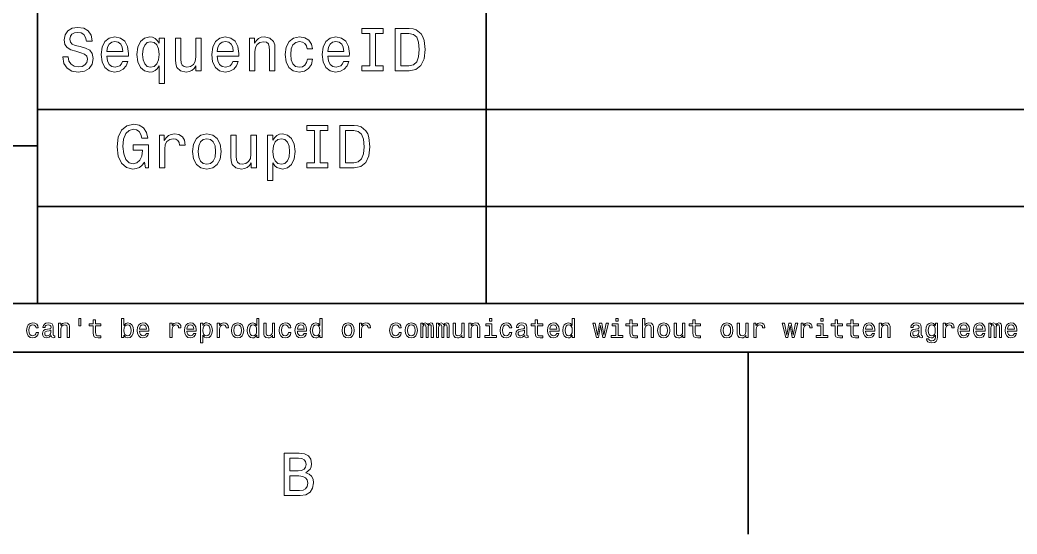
# Model space of a CAD drawing. Extents: x 0 to 1400, y 0 to 600.
# Drawn here: x 1233.6 to 1315.8, y 5 to 47.4 of the extents above; entities that cross this region are included whole.
import ezdxf

# ---------------------------------------------------------------- set-up
doc = ezdxf.new("R2010")
doc.units = 0

msp = doc.modelspace()

# ---------------------------------------------------------------- linework, layer by layer
at = {"color": 7, "lineweight": 35}
for p, q in [((1235, 24), (1235, 80)), ((1272, 24), (1272, 80)), ((1235, 40), (1355, 40)), ((1190, 37), (1235, 37)), ((1235, 32), (1355, 32)), ((1190, 24), (1355, 24)), ((20, 20), (1380, 20)), ((1190, 20), (1380, 20)), ((1293.599976, 20), (1293.599976, 5))]:
    msp.add_line(p, q, dxfattribs=at)
at = {"color": 7, "lineweight": 13}
for points in [[(1237.541016, 44.3451), (1237.082031, 44.3451), (1237.182983, 43.810516), (1237.435059, 43.417145), (1237.823486, 43.180115), (1238.3479, 43.094379), (1238.867432, 43.175072), (1239.255737, 43.396973), (1239.502808, 43.744957), (1239.593628, 44.203888), (1239.517944, 44.617435), (1239.306152, 44.884724), (1238.963257, 45.061237), (1238.504272, 45.192364), (1238.11084, 45.288185), (1237.853638, 45.399136), (1237.707397, 45.560516), (1237.661987, 45.812679), (1237.707397, 46.039623), (1237.838501, 46.211094), (1238.040283, 46.327087), (1238.317627, 46.367435), (1238.600098, 46.317001), (1238.822021, 46.180836), (1238.968262, 45.953888), (1239.038818, 45.646252), (1239.497803, 45.646252), (1239.497803, 45.656338), (1239.417114, 46.130402), (1239.180054, 46.483429), (1238.806885, 46.70533), (1238.30249, 46.780979), (1237.848633, 46.70533), (1237.495605, 46.493515), (1237.268677, 46.165707), (1237.187988, 45.742073), (1237.25354, 45.363831), (1237.44519, 45.106628), (1237.747803, 44.935158), (1238.161377, 44.804035), (1238.569824, 44.688038), (1238.877441, 44.577087), (1239.064087, 44.415707), (1239.129639, 44.153458), (1239.069092, 43.886166), (1238.91272, 43.684437), (1238.675781, 43.558357), (1238.368042, 43.518009), (1238.025146, 43.573486), (1237.762939, 43.734871), (1237.596436, 43.997116)], [(1262.394043, 43.613831), (1261.748535, 43.613831), (1261.748535, 43.190201), (1263.50354, 43.190201), (1263.50354, 43.613831), (1262.858032, 43.613831), (1262.858032, 46.266571), (1263.50354, 46.266571), (1263.50354, 46.690201), (1261.748535, 46.690201), (1261.748535, 46.266571), (1262.394043, 46.266571)], [(1265.656982, 46.690201), (1264.492065, 46.690201), (1264.492065, 43.190201), (1265.656982, 43.190201), (1266.206665, 43.301151), (1266.615234, 43.63905), (1266.867432, 44.188759), (1266.95813, 44.940201), (1266.877441, 45.706772), (1266.776611, 46.009365), (1266.635376, 46.251442), (1266.226929, 46.57925), (1265.959595, 46.659943)], [(1265.621704, 46.271614), (1266.005005, 46.195965), (1266.267212, 45.963978), (1266.423584, 45.55043), (1266.473999, 44.940201), (1266.418579, 44.350143), (1266.262207, 43.9366), (1265.994873, 43.68948), (1265.621704, 43.608788), (1264.96106, 43.608788), (1264.96106, 46.271614)], [(1240.718262, 44.415707), (1242.493408, 44.415707), (1242.498535, 44.622478), (1242.417847, 45.20245), (1242.195923, 45.636166), (1241.842896, 45.898415), (1241.373901, 45.994236), (1240.914917, 45.893372), (1240.56189, 45.61095), (1240.334961, 45.152016), (1240.254272, 44.546829), (1240.329956, 43.926514), (1240.556885, 43.472622), (1240.904785, 43.190201), (1241.358765, 43.094379), (1241.752075, 43.159943), (1242.074829, 43.331409), (1242.31189, 43.603745), (1242.44812, 43.966858), (1242.009277, 43.966858), (1241.918579, 43.765129), (1241.787354, 43.613831), (1241.414185, 43.492794), (1241.126709, 43.548271), (1240.909912, 43.724785), (1240.768677, 44.012245), (1240.718262, 44.400574)], [(1240.718262, 44.788902), (1240.773682, 45.136887), (1240.909912, 45.394093), (1241.116699, 45.55043), (1241.389038, 45.605907), (1241.65625, 45.55043), (1241.863037, 45.394093), (1241.989136, 45.136887), (1242.034546, 44.788902)], [(1245.030151, 45.479828), (1244.873901, 45.706772), (1244.697388, 45.868156), (1244.490601, 45.958931), (1244.25354, 45.994236), (1243.824829, 45.893372), (1243.492065, 45.61095), (1243.275146, 45.157059), (1243.199463, 44.546829), (1243.275146, 43.931557), (1243.492065, 43.477665), (1243.824829, 43.190201), (1244.25354, 43.094379), (1244.490601, 43.124638), (1244.692261, 43.210373), (1244.868774, 43.366714), (1245.030151, 43.603745), (1245.030151, 42.141209), (1245.473999, 42.141209), (1245.473999, 45.898415), (1245.030151, 45.898415)], [(1243.653442, 44.546829), (1243.69873, 44.995678), (1243.839966, 45.323486), (1244.051758, 45.525215), (1244.329224, 45.595821), (1244.621704, 45.525215), (1244.843628, 45.328529), (1244.974731, 45.000721), (1245.025146, 44.546829), (1244.974731, 44.087894), (1244.843628, 43.760086), (1244.621704, 43.558357), (1244.329224, 43.492794), (1244.051758, 43.558357), (1243.839966, 43.760086), (1243.69873, 44.092937)], [(1248.489868, 45.898415), (1248.046021, 45.898415), (1248.046021, 44.335014), (1247.995605, 43.971901), (1247.849365, 43.709652), (1247.622437, 43.548271), (1247.324829, 43.497837), (1247.087891, 43.538185), (1246.936523, 43.659222), (1246.85083, 43.865993), (1246.830688, 44.158501), (1246.830688, 45.898415), (1246.386841, 45.898415), (1246.386841, 44.118156), (1246.401978, 43.760086), (1246.497803, 43.462536), (1246.790283, 43.190201), (1247.259277, 43.094379), (1247.511475, 43.129681), (1247.728271, 43.220459), (1247.914917, 43.376801), (1248.066162, 43.603745), (1248.066162, 43.190201), (1248.489868, 43.190201)], [(1249.826294, 44.415707), (1251.601562, 44.415707), (1251.606567, 44.622478), (1251.525879, 45.20245), (1251.303955, 45.636166), (1250.950928, 45.898415), (1250.481934, 45.994236), (1250.022949, 45.893372), (1249.669922, 45.61095), (1249.442993, 45.152016), (1249.362305, 44.546829), (1249.437988, 43.926514), (1249.664917, 43.472622), (1250.012939, 43.190201), (1250.466797, 43.094379), (1250.860229, 43.159943), (1251.182983, 43.331409), (1251.419922, 43.603745), (1251.556152, 43.966858), (1251.117432, 43.966858), (1251.026611, 43.765129), (1250.895508, 43.613831), (1250.522217, 43.492794), (1250.234863, 43.548271), (1250.017944, 43.724785), (1249.876709, 44.012245), (1249.826294, 44.400574)], [(1249.826294, 44.788902), (1249.881836, 45.136887), (1250.017944, 45.394093), (1250.224731, 45.55043), (1250.49707, 45.605907), (1250.764404, 45.55043), (1250.971069, 45.394093), (1251.097168, 45.136887), (1251.142578, 44.788902)], [(1252.473999, 43.190201), (1252.917847, 43.190201), (1252.917847, 44.753601), (1252.963135, 45.111671), (1253.109497, 45.373917), (1253.336426, 45.535301), (1253.639038, 45.595821), (1253.881104, 45.545387), (1254.032349, 45.409222), (1254.108032, 45.182274), (1254.133179, 44.879681), (1254.133179, 43.190201), (1254.577026, 43.190201), (1254.577026, 44.970459), (1254.556885, 45.328529), (1254.466064, 45.62608), (1254.168579, 45.898415), (1253.70459, 45.994236), (1253.447388, 45.958931), (1253.230469, 45.863113), (1253.043945, 45.701729), (1252.897583, 45.484871), (1252.897583, 45.898415), (1252.473999, 45.898415)], [(1257.234863, 45.000721), (1257.673584, 45.000721), (1257.582764, 45.404179), (1257.365967, 45.721901), (1257.028076, 45.918587), (1256.589233, 45.994236), (1256.105103, 45.893372), (1255.736938, 45.61095), (1255.505005, 45.152016), (1255.424316, 44.536743), (1255.5, 43.926514), (1255.726929, 43.472622), (1256.084961, 43.190201), (1256.574097, 43.094379), (1257.007812, 43.170029), (1257.345703, 43.381844), (1257.577759, 43.714695), (1257.678589, 44.158501), (1257.255005, 44.158501), (1257.179321, 43.87608), (1257.038086, 43.664265), (1256.836426, 43.533142), (1256.589233, 43.492794), (1256.281616, 43.558357), (1256.059692, 43.760086), (1255.923584, 44.087894), (1255.878174, 44.551872), (1255.923584, 45.005764), (1256.064819, 45.333572), (1256.291748, 45.535301), (1256.589233, 45.605907), (1256.851562, 45.560516), (1257.048218, 45.444523), (1257.179321, 45.25288)], [(1258.934326, 44.415707), (1260.709595, 44.415707), (1260.7146, 44.622478), (1260.633911, 45.20245), (1260.411987, 45.636166), (1260.05896, 45.898415), (1259.589966, 45.994236), (1259.131104, 45.893372), (1258.778076, 45.61095), (1258.551147, 45.152016), (1258.470459, 44.546829), (1258.546021, 43.926514), (1258.772949, 43.472622), (1259.120972, 43.190201), (1259.574829, 43.094379), (1259.968262, 43.159943), (1260.291016, 43.331409), (1260.528076, 43.603745), (1260.664185, 43.966858), (1260.225464, 43.966858), (1260.134644, 43.765129), (1260.00354, 43.613831), (1259.630371, 43.492794), (1259.342896, 43.548271), (1259.125977, 43.724785), (1258.984863, 44.012245), (1258.934326, 44.400574)], [(1258.934326, 44.788902), (1258.989868, 45.136887), (1259.125977, 45.394093), (1259.332764, 45.55043), (1259.605103, 45.605907), (1259.872437, 45.55043), (1260.079224, 45.394093), (1260.205322, 45.136887), (1260.25061, 44.788902)], [(1243.814819, 35.659222), (1243.900513, 35.190201), (1244.15271, 35.190201), (1244.15271, 37.081409), (1242.876831, 37.081409), (1242.876831, 36.652737), (1243.663574, 36.652737), (1243.663574, 36.622478), (1243.603027, 36.158501), (1243.44165, 35.815559), (1243.194458, 35.598701), (1242.886841, 35.528095), (1242.543945, 35.618874), (1242.276611, 35.891209), (1242.105225, 36.340057), (1242.044678, 36.95533), (1242.100098, 37.565559), (1242.271606, 38.014408), (1242.543945, 38.286743), (1242.912109, 38.382565), (1243.164307, 38.33213), (1243.370972, 38.190922), (1243.522339, 37.953888), (1243.608032, 37.636166), (1244.1073, 37.636166), (1243.976196, 38.120316), (1243.729126, 38.483429), (1243.381104, 38.70533), (1242.942383, 38.786022), (1242.367432, 38.659943), (1241.933716, 38.291786), (1241.656372, 37.711815), (1241.560547, 36.940201), (1241.656372, 36.163544), (1241.933716, 35.583572), (1242.342163, 35.215416), (1242.856567, 35.094379), (1243.144043, 35.134724), (1243.401245, 35.235588), (1243.623169, 35.412102)], [(1257.840088, 35.613831), (1257.194458, 35.613831), (1257.194458, 35.190201), (1258.949585, 35.190201), (1258.949585, 35.613831), (1258.303955, 35.613831), (1258.303955, 38.266571), (1258.949585, 38.266571), (1258.949585, 38.690201), (1257.194458, 38.690201), (1257.194458, 38.266571), (1257.840088, 38.266571)], [(1261.103027, 38.690201), (1259.937988, 38.690201), (1259.937988, 35.190201), (1261.103027, 35.190201), (1261.65271, 35.301151), (1262.061279, 35.63905), (1262.313354, 36.188759), (1262.404175, 36.940201), (1262.323486, 37.706772), (1262.222656, 38.009365), (1262.081421, 38.251442), (1261.672852, 38.57925), (1261.40564, 38.659943)], [(1245.050415, 35.190201), (1245.494263, 35.190201), (1245.494263, 36.738472), (1245.539551, 37.111671), (1245.675781, 37.37896), (1245.897705, 37.540344), (1246.19519, 37.595821), (1246.417114, 37.560516), (1246.583496, 37.459652), (1246.684448, 37.288185), (1246.719727, 37.056194), (1247.168579, 37.056194), (1247.108032, 37.464695), (1246.94165, 37.757202), (1246.664307, 37.933716), (1246.286011, 37.994236), (1246.028809, 37.953888), (1245.806885, 37.853024), (1245.610229, 37.681557), (1245.453857, 37.449566), (1245.453857, 37.898415), (1245.050415, 37.898415)], [(1247.78894, 36.541786), (1247.869629, 35.926514), (1248.101562, 35.472622), (1248.469727, 35.190201), (1248.963989, 35.094379), (1249.453125, 35.190201), (1249.821289, 35.467579), (1250.053345, 35.921471), (1250.139038, 36.541786), (1250.053345, 37.157059), (1249.821289, 37.615993), (1249.453125, 37.893372), (1248.963989, 37.994236), (1248.469727, 37.893372), (1248.101562, 37.61095), (1247.869629, 37.157059)], [(1253.043945, 37.898415), (1252.600098, 37.898415), (1252.600098, 36.335014), (1252.549683, 35.971901), (1252.403442, 35.709652), (1252.176514, 35.548271), (1251.878906, 35.497837), (1251.641968, 35.538185), (1251.490601, 35.659222), (1251.404907, 35.865993), (1251.384766, 36.158501), (1251.384766, 37.898415), (1250.940918, 37.898415), (1250.940918, 36.118156), (1250.956055, 35.760086), (1251.05188, 35.462536), (1251.34436, 35.190201), (1251.813354, 35.094379), (1252.065552, 35.129681), (1252.282349, 35.220459), (1252.468994, 35.376801), (1252.620239, 35.603745), (1252.620239, 35.190201), (1253.043945, 35.190201)], [(1254.410645, 37.479828), (1254.410645, 37.898415), (1253.966797, 37.898415), (1253.966797, 34.141209), (1254.410645, 34.141209), (1254.410645, 35.603745), (1254.567017, 35.366714), (1254.74353, 35.210373), (1255.187256, 35.094379), (1255.610962, 35.190201), (1255.943848, 35.477665), (1256.160645, 35.931557), (1256.241333, 36.546829), (1256.160645, 37.157059), (1255.943848, 37.61095), (1255.610962, 37.893372), (1255.187256, 37.994236), (1254.94519, 37.963978), (1254.738403, 37.868156), (1254.56189, 37.706772)], [(1261.067749, 38.271614), (1261.45105, 38.195965), (1261.713257, 37.963978), (1261.869629, 37.55043), (1261.920044, 36.940201), (1261.864502, 36.350143), (1261.708252, 35.9366), (1261.440918, 35.68948), (1261.067749, 35.608788), (1260.406982, 35.608788), (1260.406982, 38.271614)], [(1248.242798, 36.546829), (1248.288208, 37.000721), (1248.429321, 37.328529), (1248.656372, 37.530258), (1248.963989, 37.600864), (1249.266602, 37.530258), (1249.49353, 37.333572), (1249.634766, 37.000721), (1249.685181, 36.546829), (1249.634766, 36.087894), (1249.49353, 35.755043), (1249.266602, 35.553314), (1248.963989, 35.487751), (1248.656372, 35.553314), (1248.429321, 35.755043), (1248.288208, 36.087894)], [(1255.111694, 35.492794), (1254.814087, 35.558357), (1254.59729, 35.760086), (1254.46106, 36.087894), (1254.415649, 36.546829), (1254.46106, 37.000721), (1254.59729, 37.328529), (1254.814087, 37.525215), (1255.111694, 37.595821), (1255.384033, 37.525215), (1255.60083, 37.323486), (1255.737061, 36.995678), (1255.787476, 36.546829), (1255.737061, 36.092937), (1255.60083, 35.760086), (1255.384033, 35.558357)], [(1234.880371, 21.990273), (1235.068481, 21.990273), (1235.029541, 22.163183), (1234.936646, 22.299351), (1234.791748, 22.383644), (1234.60376, 22.416065), (1234.39624, 22.372837), (1234.238525, 22.251801), (1234.139038, 22.055115), (1234.104492, 21.791426), (1234.136841, 21.529898), (1234.234131, 21.335373), (1234.387573, 21.214336), (1234.59729, 21.173269), (1234.783081, 21.20569), (1234.927979, 21.296469), (1235.027344, 21.439119), (1235.070557, 21.629322), (1234.889038, 21.629322), (1234.856567, 21.508284), (1234.796143, 21.417507), (1234.709595, 21.361311), (1234.60376, 21.344019), (1234.471924, 21.372118), (1234.376831, 21.458572), (1234.318481, 21.599062), (1234.29895, 21.797911), (1234.318481, 21.992434), (1234.378906, 22.132925), (1234.476196, 22.219379), (1234.60376, 22.24964), (1234.716187, 22.230186), (1234.800415, 22.180475), (1234.856567, 22.098343)], [(1236.131836, 21.365633), (1236.131836, 21.35915), (1236.1427, 21.285662), (1236.175049, 21.233789), (1236.311279, 21.192722), (1236.417114, 21.210014), (1236.417114, 21.356987), (1236.371704, 21.350504), (1236.311279, 21.378601), (1236.300415, 21.465057), (1236.300415, 22.065922), (1236.274536, 22.219379), (1236.198853, 22.32745), (1236.067017, 22.39229), (1235.881104, 22.416065), (1235.699585, 22.390129), (1235.565552, 22.316643), (1235.481201, 22.202089), (1235.453125, 22.050793), (1235.453125, 22.037823), (1235.623901, 22.037823), (1235.639038, 22.128601), (1235.686646, 22.193443), (1235.764404, 22.232347), (1235.874634, 22.247478), (1235.980591, 22.236671), (1236.056152, 22.20425), (1236.101562, 22.148054), (1236.116699, 22.070244), (1236.108032, 21.979465), (1236.073486, 21.934076), (1235.987061, 21.912464), (1235.824951, 21.895172), (1235.639038, 21.856268), (1235.507202, 21.787104), (1235.429443, 21.679033), (1235.40564, 21.519091), (1235.427246, 21.37644), (1235.494263, 21.270533), (1235.602295, 21.203529), (1235.751465, 21.179754), (1235.952393, 21.225143)], [(1236.74353, 21.214336), (1236.933716, 21.214336), (1236.933716, 21.884365), (1236.953125, 22.037823), (1237.015869, 22.150215), (1237.113159, 22.219379), (1237.242798, 22.245316), (1237.346558, 22.223701), (1237.411377, 22.165344), (1237.443848, 22.068083), (1237.45459, 21.9384), (1237.45459, 21.214336), (1237.644775, 21.214336), (1237.644775, 21.977304), (1237.636108, 22.130762), (1237.59729, 22.258286), (1237.469727, 22.375), (1237.270874, 22.416065), (1237.160645, 22.400936), (1237.067749, 22.359869), (1236.987793, 22.290705), (1236.925049, 22.197765), (1236.925049, 22.375), (1236.74353, 22.375)], [(1238.420776, 22.768372), (1238.420776, 22.180475), (1238.565552, 22.180475), (1238.565552, 22.768372)], [(1239.60083, 22.17399), (1239.60083, 21.592579), (1239.61377, 21.404537), (1239.674316, 21.274855), (1239.79541, 21.199207), (1240.000732, 21.173269), (1240.225464, 21.184076), (1240.225464, 21.348343), (1240.061279, 21.335373), (1239.912109, 21.352665), (1239.832153, 21.4067), (1239.797485, 21.497478), (1239.791016, 21.625), (1239.791016, 22.17399), (1240.225464, 22.17399), (1240.225464, 22.336094), (1239.791016, 22.336094), (1239.791016, 22.675432), (1239.60083, 22.675432), (1239.60083, 22.336094), (1239.272339, 22.336094), (1239.272339, 22.17399)], [(1242.127563, 21.393732), (1242.267944, 21.227304), (1242.460327, 21.173269), (1242.641968, 21.214336), (1242.786743, 21.337536), (1242.877563, 21.534222), (1242.912109, 21.795748), (1242.877563, 22.057276), (1242.784546, 22.251801), (1242.641968, 22.372837), (1242.460327, 22.416065), (1242.270142, 22.359869), (1242.192383, 22.290705), (1242.127563, 22.197765), (1242.127563, 22.766211), (1241.937256, 22.766211), (1241.937256, 21.214336), (1242.127563, 21.214336)], [(1242.717529, 21.795748), (1242.695923, 21.601225), (1242.637573, 21.458572), (1242.544678, 21.372118), (1242.427979, 21.344019), (1242.300415, 21.372118), (1242.20752, 21.458572), (1242.14917, 21.599062), (1242.129639, 21.795748), (1242.14917, 21.990273), (1242.20752, 22.130762), (1242.300415, 22.215057), (1242.427979, 22.245316), (1242.544678, 22.215057), (1242.637573, 22.128601), (1242.695923, 21.988111)], [(1243.415649, 21.739553), (1244.176514, 21.739553), (1244.178711, 21.828169), (1244.144043, 22.076729), (1244.04895, 22.262608), (1243.897705, 22.375), (1243.696655, 22.416065), (1243.5, 22.372837), (1243.348633, 22.251801), (1243.251465, 22.055115), (1243.216797, 21.795748), (1243.249268, 21.529898), (1243.346558, 21.335373), (1243.495605, 21.214336), (1243.690186, 21.173269), (1243.858765, 21.201368), (1243.99707, 21.274855), (1244.098633, 21.391569), (1244.156982, 21.54719), (1243.968994, 21.54719), (1243.930054, 21.460733), (1243.873901, 21.395893), (1243.713989, 21.344019), (1243.59082, 21.367794), (1243.497803, 21.443443), (1243.437256, 21.566643), (1243.415649, 21.733068)], [(1243.415649, 21.899494), (1243.439453, 22.04863), (1243.497803, 22.158861), (1243.586426, 22.225864), (1243.703125, 22.24964), (1243.817749, 22.225864), (1243.906372, 22.158861), (1243.960327, 22.04863), (1243.979858, 21.899494)], [(1245.922852, 21.214336), (1246.113037, 21.214336), (1246.113037, 21.877882), (1246.132568, 22.037823), (1246.190918, 22.152376), (1246.286011, 22.22154), (1246.413574, 22.245316), (1246.508667, 22.230186), (1246.579956, 22.186958), (1246.623169, 22.113472), (1246.638306, 22.014048), (1246.830688, 22.014048), (1246.804688, 22.189121), (1246.733398, 22.31448), (1246.614502, 22.390129), (1246.452393, 22.416065), (1246.342163, 22.398775), (1246.24707, 22.355547), (1246.162842, 22.282061), (1246.095825, 22.182636), (1246.095825, 22.375), (1245.922852, 22.375)], [(1247.319092, 21.739553), (1248.079956, 21.739553), (1248.082153, 21.828169), (1248.047485, 22.076729), (1247.952393, 22.262608), (1247.801147, 22.375), (1247.600098, 22.416065), (1247.403442, 22.372837), (1247.252197, 22.251801), (1247.154907, 22.055115), (1247.120239, 21.795748), (1247.15271, 21.529898), (1247.25, 21.335373), (1247.39917, 21.214336), (1247.593628, 21.173269), (1247.762207, 21.201368), (1247.900513, 21.274855), (1248.002197, 21.391569), (1248.060547, 21.54719), (1247.872437, 21.54719), (1247.833496, 21.460733), (1247.777344, 21.395893), (1247.617432, 21.344019), (1247.494263, 21.367794), (1247.401245, 21.443443), (1247.340698, 21.566643), (1247.319092, 21.733068)], [(1247.319092, 21.899494), (1247.342896, 22.04863), (1247.401245, 22.158861), (1247.489868, 22.225864), (1247.606567, 22.24964), (1247.721191, 22.225864), (1247.809814, 22.158861), (1247.86377, 22.04863), (1247.883301, 21.899494)], [(1248.633301, 22.195604), (1248.633301, 22.375), (1248.443115, 22.375), (1248.443115, 20.764769), (1248.633301, 20.764769), (1248.633301, 21.391569), (1248.700317, 21.289986), (1248.775879, 21.222982), (1248.966064, 21.173269), (1249.147705, 21.214336), (1249.290283, 21.337536), (1249.383301, 21.532061), (1249.417847, 21.795748), (1249.383301, 22.057276), (1249.290283, 22.251801), (1249.147705, 22.372837), (1248.966064, 22.416065), (1248.862427, 22.403097), (1248.773804, 22.36203), (1248.69812, 22.292866)], [(1248.933716, 21.344019), (1248.806152, 21.372118), (1248.713257, 21.458572), (1248.654907, 21.599062), (1248.635376, 21.795748), (1248.654907, 21.990273), (1248.713257, 22.130762), (1248.806152, 22.215057), (1248.933716, 22.245316), (1249.050415, 22.215057), (1249.143311, 22.128601), (1249.20166, 21.988111), (1249.223267, 21.795748), (1249.20166, 21.601225), (1249.143311, 21.458572), (1249.050415, 21.372118)], [(1249.826294, 21.214336), (1250.016602, 21.214336), (1250.016602, 21.877882), (1250.036011, 22.037823), (1250.09436, 22.152376), (1250.189453, 22.22154), (1250.317017, 22.245316), (1250.412109, 22.230186), (1250.483398, 22.186958), (1250.526611, 22.113472), (1250.541748, 22.014048), (1250.734131, 22.014048), (1250.708252, 22.189121), (1250.636841, 22.31448), (1250.517944, 22.390129), (1250.355835, 22.416065), (1250.245605, 22.398775), (1250.150513, 22.355547), (1250.066284, 22.282061), (1249.999268, 22.182636), (1249.999268, 22.375), (1249.826294, 22.375)], [(1251, 21.793587), (1251.034546, 21.529898), (1251.134033, 21.335373), (1251.291748, 21.214336), (1251.50354, 21.173269), (1251.713257, 21.214336), (1251.870972, 21.333212), (1251.970459, 21.527737), (1252.007202, 21.793587), (1251.970459, 22.057276), (1251.870972, 22.253962), (1251.713257, 22.372837), (1251.50354, 22.416065), (1251.291748, 22.372837), (1251.134033, 22.251801), (1251.034546, 22.057276)], [(1251.194458, 21.795748), (1251.213989, 21.990273), (1251.274414, 22.130762), (1251.371704, 22.217218), (1251.50354, 22.247478), (1251.633301, 22.217218), (1251.730469, 22.132925), (1251.791016, 21.990273), (1251.812622, 21.795748), (1251.791016, 21.599062), (1251.730469, 21.456411), (1251.633301, 21.369955), (1251.50354, 21.341858), (1251.371704, 21.369955), (1251.274414, 21.456411), (1251.213989, 21.599062)], [(1253.070557, 21.393732), (1253.070557, 21.214336), (1253.260742, 21.214336), (1253.260742, 22.766211), (1253.072754, 22.766211), (1253.072754, 22.197765), (1252.927979, 22.36203), (1252.839355, 22.400936), (1252.737671, 22.416065), (1252.553955, 22.372837), (1252.411377, 22.251801), (1252.318359, 22.057276), (1252.286011, 21.795748), (1252.318359, 21.534222), (1252.411377, 21.337536), (1252.553955, 21.214336), (1252.737671, 21.173269), (1252.839355, 21.1884), (1252.930054, 21.227304)], [(1252.770142, 22.245316), (1252.895508, 22.215057), (1252.990601, 22.130762), (1253.046753, 21.990273), (1253.068359, 21.795748), (1253.046753, 21.599062), (1252.990601, 21.458572), (1252.895508, 21.372118), (1252.770142, 21.344019), (1252.651245, 21.372118), (1252.560547, 21.458572), (1252.5, 21.601225), (1252.480469, 21.795748), (1252.5, 21.988111), (1252.560547, 22.128601), (1252.651245, 22.215057)], [(1254.553345, 22.375), (1254.363037, 22.375), (1254.363037, 21.704971), (1254.341431, 21.549351), (1254.278809, 21.436958), (1254.181519, 21.367794), (1254.053955, 21.34618), (1253.952393, 21.363472), (1253.887573, 21.415344), (1253.85083, 21.503962), (1253.842163, 21.629322), (1253.842163, 22.375), (1253.651978, 22.375), (1253.651978, 21.61203), (1253.658447, 21.458572), (1253.699585, 21.331051), (1253.824951, 21.214336), (1254.025879, 21.173269), (1254.134033, 21.1884), (1254.226929, 21.227304), (1254.306885, 21.294308), (1254.371704, 21.391569), (1254.371704, 21.214336), (1254.553345, 21.214336)], [(1255.698853, 21.990273), (1255.886841, 21.990273), (1255.8479, 22.163183), (1255.755005, 22.299351), (1255.610229, 22.383644), (1255.422119, 22.416065), (1255.214722, 22.372837), (1255.056885, 22.251801), (1254.95752, 22.055115), (1254.922852, 21.791426), (1254.955322, 21.529898), (1255.052612, 21.335373), (1255.206055, 21.214336), (1255.415649, 21.173269), (1255.601562, 21.20569), (1255.746338, 21.296469), (1255.845825, 21.439119), (1255.889038, 21.629322), (1255.70752, 21.629322), (1255.675049, 21.508284), (1255.614502, 21.417507), (1255.528076, 21.361311), (1255.422119, 21.344019), (1255.290283, 21.372118), (1255.19519, 21.458572), (1255.136841, 21.599062), (1255.117432, 21.797911), (1255.136841, 21.992434), (1255.197388, 22.132925), (1255.294678, 22.219379), (1255.422119, 22.24964), (1255.534546, 22.230186), (1255.618896, 22.180475), (1255.675049, 22.098343)], [(1256.427246, 21.739553), (1257.187988, 21.739553), (1257.190186, 21.828169), (1257.15564, 22.076729), (1257.060547, 22.262608), (1256.90918, 22.375), (1256.70813, 22.416065), (1256.511475, 22.372837), (1256.360229, 22.251801), (1256.262939, 22.055115), (1256.228394, 21.795748), (1256.260742, 21.529898), (1256.358032, 21.335373), (1256.507202, 21.214336), (1256.70166, 21.173269), (1256.870239, 21.201368), (1257.008667, 21.274855), (1257.110229, 21.391569), (1257.168579, 21.54719), (1256.980469, 21.54719), (1256.94165, 21.460733), (1256.885376, 21.395893), (1256.725464, 21.344019), (1256.602295, 21.367794), (1256.509277, 21.443443), (1256.448853, 21.566643), (1256.427246, 21.733068)], [(1256.427246, 21.899494), (1256.450928, 22.04863), (1256.509277, 22.158861), (1256.5979, 22.225864), (1256.714722, 22.24964), (1256.829224, 22.225864), (1256.917847, 22.158861), (1256.971924, 22.04863), (1256.991333, 21.899494)], [(1258.275146, 21.393732), (1258.275146, 21.214336), (1258.465332, 21.214336), (1258.465332, 22.766211), (1258.277344, 22.766211), (1258.277344, 22.197765), (1258.132568, 22.36203), (1258.043945, 22.400936), (1257.942383, 22.416065), (1257.758667, 22.372837), (1257.615967, 22.251801), (1257.523071, 22.057276), (1257.490601, 21.795748), (1257.523071, 21.534222), (1257.615967, 21.337536), (1257.758667, 21.214336), (1257.942383, 21.173269), (1258.043945, 21.1884), (1258.134766, 21.227304)], [(1257.974731, 22.245316), (1258.100098, 22.215057), (1258.19519, 22.130762), (1258.251465, 21.990273), (1258.273071, 21.795748), (1258.251465, 21.599062), (1258.19519, 21.458572), (1258.100098, 21.372118), (1257.974731, 21.344019), (1257.855835, 21.372118), (1257.765137, 21.458572), (1257.70459, 21.601225), (1257.685181, 21.795748), (1257.70459, 21.988111), (1257.765137, 22.128601), (1257.855835, 22.215057)], [(1260.108032, 21.793587), (1260.142578, 21.529898), (1260.242065, 21.335373), (1260.39978, 21.214336), (1260.611694, 21.173269), (1260.821289, 21.214336), (1260.979126, 21.333212), (1261.078491, 21.527737), (1261.115234, 21.793587), (1261.078491, 22.057276), (1260.979126, 22.253962), (1260.821289, 22.372837), (1260.611694, 22.416065), (1260.39978, 22.372837), (1260.242065, 22.251801), (1260.142578, 22.057276)], [(1260.302612, 21.795748), (1260.322021, 21.990273), (1260.382568, 22.130762), (1260.479858, 22.217218), (1260.611694, 22.247478), (1260.741333, 22.217218), (1260.838623, 22.132925), (1260.89917, 21.990273), (1260.920776, 21.795748), (1260.89917, 21.599062), (1260.838623, 21.456411), (1260.741333, 21.369955), (1260.611694, 21.341858), (1260.479858, 21.369955), (1260.382568, 21.456411), (1260.322021, 21.599062)], [(1261.536743, 21.214336), (1261.726929, 21.214336), (1261.726929, 21.877882), (1261.746338, 22.037823), (1261.804688, 22.152376), (1261.899902, 22.22154), (1262.027344, 22.245316), (1262.122437, 22.230186), (1262.193848, 22.186958), (1262.237061, 22.113472), (1262.252197, 22.014048), (1262.444458, 22.014048), (1262.418579, 22.189121), (1262.34729, 22.31448), (1262.228394, 22.390129), (1262.066284, 22.416065), (1261.956055, 22.398775), (1261.860962, 22.355547), (1261.776611, 22.282061), (1261.709595, 22.182636), (1261.709595, 22.375), (1261.536743, 22.375)], [(1264.806885, 21.990273), (1264.994995, 21.990273), (1264.956055, 22.163183), (1264.863037, 22.299351), (1264.718262, 22.383644), (1264.530273, 22.416065), (1264.322754, 22.372837), (1264.164917, 22.251801), (1264.065552, 22.055115), (1264.031006, 21.791426), (1264.063354, 21.529898), (1264.160645, 21.335373), (1264.314087, 21.214336), (1264.523804, 21.173269), (1264.709595, 21.20569), (1264.854492, 21.296469), (1264.953857, 21.439119), (1264.99707, 21.629322), (1264.815552, 21.629322), (1264.783081, 21.508284), (1264.722656, 21.417507), (1264.636108, 21.361311), (1264.530273, 21.344019), (1264.398438, 21.372118), (1264.303345, 21.458572), (1264.244995, 21.599062), (1264.225464, 21.797911), (1264.244995, 21.992434), (1264.30542, 22.132925), (1264.40271, 22.219379), (1264.530273, 22.24964), (1264.642578, 22.230186), (1264.726929, 22.180475), (1264.783081, 22.098343)], [(1265.312622, 21.793587), (1265.34729, 21.529898), (1265.446655, 21.335373), (1265.604492, 21.214336), (1265.816284, 21.173269), (1266.025879, 21.214336), (1266.183716, 21.333212), (1266.283081, 21.527737), (1266.319824, 21.793587), (1266.283081, 22.057276), (1266.183716, 22.253962), (1266.025879, 22.372837), (1265.816284, 22.416065), (1265.604492, 22.372837), (1265.446655, 22.251801), (1265.34729, 22.057276)], [(1265.507202, 21.795748), (1265.526611, 21.990273), (1265.587158, 22.130762), (1265.684448, 22.217218), (1265.816284, 22.247478), (1265.945923, 22.217218), (1266.043213, 22.132925), (1266.10376, 21.990273), (1266.125366, 21.795748), (1266.10376, 21.599062), (1266.043213, 21.456411), (1265.945923, 21.369955), (1265.816284, 21.341858), (1265.684448, 21.369955), (1265.587158, 21.456411), (1265.526611, 21.599062)], [(1266.59436, 21.214336), (1266.769409, 21.214336), (1266.769409, 21.990273), (1266.780273, 22.106987), (1266.812622, 22.191282), (1266.862427, 22.240993), (1266.927246, 22.260447), (1266.979126, 22.243155), (1267.013672, 22.199926), (1267.031006, 22.12644), (1267.037476, 22.029179), (1267.037476, 21.214336), (1267.20166, 21.214336), (1267.20166, 21.990273), (1267.212524, 22.104826), (1267.244995, 22.189121), (1267.296875, 22.240993), (1267.361694, 22.260447), (1267.413574, 22.243155), (1267.44812, 22.199926), (1267.469727, 22.029179), (1267.469727, 21.214336), (1267.644775, 21.214336), (1267.644775, 22.016211), (1267.634033, 22.182636), (1267.599365, 22.310158), (1267.530273, 22.387968), (1267.417847, 22.416065), (1267.286011, 22.372837), (1267.184448, 22.247478), (1267.104492, 22.370676), (1266.970459, 22.416065), (1266.84729, 22.372837), (1266.762939, 22.251801), (1266.762939, 22.375), (1266.59436, 22.375)], [(1267.895508, 21.214336), (1268.070557, 21.214336), (1268.070557, 21.990273), (1268.081421, 22.106987), (1268.11377, 22.191282), (1268.163574, 22.240993), (1268.228394, 22.260447), (1268.280273, 22.243155), (1268.314819, 22.199926), (1268.332153, 22.12644), (1268.338623, 22.029179), (1268.338623, 21.214336), (1268.50293, 21.214336), (1268.50293, 21.990273), (1268.513672, 22.104826), (1268.546143, 22.189121), (1268.598022, 22.240993), (1268.662842, 22.260447), (1268.714722, 22.243155), (1268.749268, 22.199926), (1268.770874, 22.029179), (1268.770874, 21.214336), (1268.945923, 21.214336), (1268.945923, 22.016211), (1268.935181, 22.182636), (1268.900635, 22.310158), (1268.831421, 22.387968), (1268.718994, 22.416065), (1268.587158, 22.372837), (1268.485596, 22.247478), (1268.40564, 22.370676), (1268.271606, 22.416065), (1268.148438, 22.372837), (1268.064087, 22.251801), (1268.064087, 22.375), (1267.895508, 22.375)], [(1270.167114, 22.375), (1269.976929, 22.375), (1269.976929, 21.704971), (1269.955322, 21.549351), (1269.8927, 21.436958), (1269.79541, 21.367794), (1269.667847, 21.34618), (1269.566284, 21.363472), (1269.501465, 21.415344), (1269.464722, 21.503962), (1269.456055, 21.629322), (1269.456055, 22.375), (1269.265869, 22.375), (1269.265869, 21.61203), (1269.272339, 21.458572), (1269.313354, 21.331051), (1269.438721, 21.214336), (1269.639771, 21.173269), (1269.747803, 21.1884), (1269.84082, 21.227304), (1269.920776, 21.294308), (1269.985596, 21.391569), (1269.985596, 21.214336), (1270.167114, 21.214336)], [(1270.573486, 21.214336), (1270.763672, 21.214336), (1270.763672, 21.884365), (1270.783203, 22.037823), (1270.845825, 22.150215), (1270.943115, 22.219379), (1271.072754, 22.245316), (1271.176514, 22.223701), (1271.241333, 22.165344), (1271.273804, 22.068083), (1271.284546, 21.9384), (1271.284546, 21.214336), (1271.474731, 21.214336), (1271.474731, 21.977304), (1271.466187, 22.130762), (1271.427246, 22.258286), (1271.299683, 22.375), (1271.10083, 22.416065), (1270.990601, 22.400936), (1270.897705, 22.359869), (1270.817749, 22.290705), (1270.755005, 22.197765), (1270.755005, 22.375), (1270.573486, 22.375)], [(1272.456055, 21.374279), (1272.456055, 22.336094), (1271.967529, 22.336094), (1271.967529, 22.17399), (1272.265869, 22.17399), (1272.265869, 21.374279), (1271.876831, 21.374279), (1271.876831, 21.214336), (1272.849365, 21.214336), (1272.849365, 21.374279)], [(1272.462524, 22.766211), (1272.261475, 22.766211), (1272.261475, 22.550072), (1272.462524, 22.550072)], [(1273.915039, 21.990273), (1274.103027, 21.990273), (1274.064087, 22.163183), (1273.971191, 22.299351), (1273.826416, 22.383644), (1273.638306, 22.416065), (1273.430786, 22.372837), (1273.273071, 22.251801), (1273.173584, 22.055115), (1273.139038, 21.791426), (1273.171509, 21.529898), (1273.268799, 21.335373), (1273.422241, 21.214336), (1273.631836, 21.173269), (1273.817749, 21.20569), (1273.962524, 21.296469), (1274.062012, 21.439119), (1274.105225, 21.629322), (1273.923584, 21.629322), (1273.891235, 21.508284), (1273.830688, 21.417507), (1273.744263, 21.361311), (1273.638306, 21.344019), (1273.50647, 21.372118), (1273.411377, 21.458572), (1273.353027, 21.599062), (1273.333618, 21.797911), (1273.353027, 21.992434), (1273.413574, 22.132925), (1273.510864, 22.219379), (1273.638306, 22.24964), (1273.750732, 22.230186), (1273.834961, 22.180475), (1273.891235, 22.098343)], [(1275.166382, 21.365633), (1275.166382, 21.35915), (1275.177246, 21.285662), (1275.209717, 21.233789), (1275.345825, 21.192722), (1275.451782, 21.210014), (1275.451782, 21.356987), (1275.406372, 21.350504), (1275.345825, 21.378601), (1275.334961, 21.465057), (1275.334961, 22.065922), (1275.309082, 22.219379), (1275.233398, 22.32745), (1275.101562, 22.39229), (1274.915771, 22.416065), (1274.734131, 22.390129), (1274.600098, 22.316643), (1274.515869, 22.202089), (1274.487793, 22.050793), (1274.487793, 22.037823), (1274.658447, 22.037823), (1274.673584, 22.128601), (1274.721191, 22.193443), (1274.79895, 22.232347), (1274.90918, 22.247478), (1275.015137, 22.236671), (1275.09082, 22.20425), (1275.13623, 22.148054), (1275.151367, 22.070244), (1275.1427, 21.979465), (1275.108032, 21.934076), (1275.021606, 21.912464), (1274.859497, 21.895172), (1274.673584, 21.856268), (1274.541748, 21.787104), (1274.463989, 21.679033), (1274.440186, 21.519091), (1274.461792, 21.37644), (1274.528809, 21.270533), (1274.636841, 21.203529), (1274.786011, 21.179754), (1274.987061, 21.225143)], [(1276.033203, 22.17399), (1276.033203, 21.592579), (1276.046143, 21.404537), (1276.106689, 21.274855), (1276.227661, 21.199207), (1276.432983, 21.173269), (1276.657837, 21.184076), (1276.657837, 21.348343), (1276.49353, 21.335373), (1276.34436, 21.352665), (1276.264404, 21.4067), (1276.229858, 21.497478), (1276.223389, 21.625), (1276.223389, 22.17399), (1276.657837, 22.17399), (1276.657837, 22.336094), (1276.223389, 22.336094), (1276.223389, 22.675432), (1276.033203, 22.675432), (1276.033203, 22.336094), (1275.70459, 22.336094), (1275.70459, 22.17399)], [(1277.245728, 21.739553), (1278.00647, 21.739553), (1278.008667, 21.828169), (1277.974121, 22.076729), (1277.879028, 22.262608), (1277.727661, 22.375), (1277.526611, 22.416065), (1277.329956, 22.372837), (1277.178711, 22.251801), (1277.081421, 22.055115), (1277.046875, 21.795748), (1277.079224, 21.529898), (1277.176514, 21.335373), (1277.325684, 21.214336), (1277.520142, 21.173269), (1277.688721, 21.201368), (1277.827148, 21.274855), (1277.928711, 21.391569), (1277.987061, 21.54719), (1277.79895, 21.54719), (1277.760132, 21.460733), (1277.703857, 21.395893), (1277.543945, 21.344019), (1277.420776, 21.367794), (1277.327881, 21.443443), (1277.267334, 21.566643), (1277.245728, 21.733068)], [(1277.245728, 21.899494), (1277.269409, 22.04863), (1277.327881, 22.158861), (1277.416382, 22.225864), (1277.533203, 22.24964), (1277.647705, 22.225864), (1277.736328, 22.158861), (1277.790405, 22.04863), (1277.809814, 21.899494)], [(1279.093628, 21.393732), (1279.093628, 21.214336), (1279.283936, 21.214336), (1279.283936, 22.766211), (1279.095825, 22.766211), (1279.095825, 22.197765), (1278.95105, 22.36203), (1278.862427, 22.400936), (1278.760864, 22.416065), (1278.577148, 22.372837), (1278.434448, 22.251801), (1278.341553, 22.057276), (1278.309082, 21.795748), (1278.341553, 21.534222), (1278.434448, 21.337536), (1278.577148, 21.214336), (1278.760864, 21.173269), (1278.862427, 21.1884), (1278.953125, 21.227304)], [(1278.793213, 22.245316), (1278.918579, 22.215057), (1279.013672, 22.130762), (1279.069946, 21.990273), (1279.091553, 21.795748), (1279.069946, 21.599062), (1279.013672, 21.458572), (1278.918579, 21.372118), (1278.793213, 21.344019), (1278.674316, 21.372118), (1278.583618, 21.458572), (1278.523071, 21.601225), (1278.503662, 21.795748), (1278.523071, 21.988111), (1278.583618, 22.128601), (1278.674316, 22.215057)], [(1281.257202, 21.214336), (1281.430176, 22.199926), (1281.603027, 21.214336), (1281.784546, 21.214336), (1282.069946, 22.375), (1281.88623, 22.375), (1281.693848, 21.389408), (1281.523071, 22.375), (1281.335083, 22.375), (1281.164307, 21.389408), (1280.971924, 22.375), (1280.790405, 22.375), (1281.075684, 21.214336)], [(1282.865234, 21.374279), (1282.865234, 22.336094), (1282.376831, 22.336094), (1282.376831, 22.17399), (1282.675049, 22.17399), (1282.675049, 21.374279), (1282.286011, 21.374279), (1282.286011, 21.214336), (1283.258667, 21.214336), (1283.258667, 21.374279)], [(1282.871826, 22.766211), (1282.670776, 22.766211), (1282.670776, 22.550072), (1282.871826, 22.550072)], [(1283.840088, 22.17399), (1283.840088, 21.592579), (1283.853027, 21.404537), (1283.913574, 21.274855), (1284.034668, 21.199207), (1284.23999, 21.173269), (1284.464722, 21.184076), (1284.464722, 21.348343), (1284.300415, 21.335373), (1284.151367, 21.352665), (1284.071289, 21.4067), (1284.036743, 21.497478), (1284.030273, 21.625), (1284.030273, 22.17399), (1284.464722, 22.17399), (1284.464722, 22.336094), (1284.030273, 22.336094), (1284.030273, 22.675432), (1283.840088, 22.675432), (1283.840088, 22.336094), (1283.511597, 22.336094), (1283.511597, 22.17399)], [(1284.88623, 21.214336), (1285.076416, 21.214336), (1285.076416, 21.884365), (1285.095825, 22.037823), (1285.158569, 22.150215), (1285.255737, 22.219379), (1285.385498, 22.245316), (1285.489258, 22.223701), (1285.554077, 22.165344), (1285.586426, 22.068083), (1285.59729, 21.9384), (1285.59729, 21.214336), (1285.787476, 21.214336), (1285.787476, 21.977304), (1285.778809, 22.130762), (1285.73999, 22.258286), (1285.612427, 22.375), (1285.413574, 22.416065), (1285.305542, 22.400936), (1285.212524, 22.359869), (1285.134766, 22.295029), (1285.076416, 22.206411), (1285.076416, 22.766211), (1284.88623, 22.766211)], [(1286.131104, 21.793587), (1286.165771, 21.529898), (1286.265137, 21.335373), (1286.422974, 21.214336), (1286.634766, 21.173269), (1286.84436, 21.214336), (1287.002197, 21.333212), (1287.101562, 21.527737), (1287.138306, 21.793587), (1287.101562, 22.057276), (1287.002197, 22.253962), (1286.84436, 22.372837), (1286.634766, 22.416065), (1286.422974, 22.372837), (1286.265137, 22.251801), (1286.165771, 22.057276)], [(1286.325684, 21.795748), (1286.345093, 21.990273), (1286.40564, 22.130762), (1286.50293, 22.217218), (1286.634766, 22.247478), (1286.764404, 22.217218), (1286.861694, 22.132925), (1286.922241, 21.990273), (1286.943848, 21.795748), (1286.922241, 21.599062), (1286.861694, 21.456411), (1286.764404, 21.369955), (1286.634766, 21.341858), (1286.50293, 21.369955), (1286.40564, 21.456411), (1286.345093, 21.599062)], [(1288.383301, 22.375), (1288.193115, 22.375), (1288.193115, 21.704971), (1288.171509, 21.549351), (1288.108765, 21.436958), (1288.011597, 21.367794), (1287.884033, 21.34618), (1287.782471, 21.363472), (1287.717651, 21.415344), (1287.680908, 21.503962), (1287.672241, 21.629322), (1287.672241, 22.375), (1287.482056, 22.375), (1287.482056, 21.61203), (1287.488525, 21.458572), (1287.529541, 21.331051), (1287.654907, 21.214336), (1287.855957, 21.173269), (1287.963989, 21.1884), (1288.056885, 21.227304), (1288.136963, 21.294308), (1288.201782, 21.391569), (1288.201782, 21.214336), (1288.383301, 21.214336)], [(1289.044678, 22.17399), (1289.044678, 21.592579), (1289.057617, 21.404537), (1289.118164, 21.274855), (1289.239258, 21.199207), (1289.44458, 21.173269), (1289.669312, 21.184076), (1289.669312, 21.348343), (1289.505127, 21.335373), (1289.355957, 21.352665), (1289.276001, 21.4067), (1289.241333, 21.497478), (1289.234863, 21.625), (1289.234863, 22.17399), (1289.669312, 22.17399), (1289.669312, 22.336094), (1289.234863, 22.336094), (1289.234863, 22.675432), (1289.044678, 22.675432), (1289.044678, 22.336094), (1288.716187, 22.336094), (1288.716187, 22.17399)], [(1291.335815, 21.793587), (1291.370361, 21.529898), (1291.469727, 21.335373), (1291.627563, 21.214336), (1291.839355, 21.173269), (1292.049072, 21.214336), (1292.206787, 21.333212), (1292.306274, 21.527737), (1292.343018, 21.793587), (1292.306274, 22.057276), (1292.206787, 22.253962), (1292.049072, 22.372837), (1291.839355, 22.416065), (1291.627563, 22.372837), (1291.469727, 22.251801), (1291.370361, 22.057276)], [(1291.530273, 21.795748), (1291.549805, 21.990273), (1291.610229, 22.130762), (1291.70752, 22.217218), (1291.839355, 22.247478), (1291.968994, 22.217218), (1292.066284, 22.132925), (1292.126831, 21.990273), (1292.148438, 21.795748), (1292.126831, 21.599062), (1292.066284, 21.456411), (1291.968994, 21.369955), (1291.839355, 21.341858), (1291.70752, 21.369955), (1291.610229, 21.456411), (1291.549805, 21.599062)], [(1293.587891, 22.375), (1293.397705, 22.375), (1293.397705, 21.704971), (1293.376099, 21.549351), (1293.313477, 21.436958), (1293.216187, 21.367794), (1293.088623, 21.34618), (1292.987061, 21.363472), (1292.922241, 21.415344), (1292.885498, 21.503962), (1292.876831, 21.629322), (1292.876831, 22.375), (1292.686646, 22.375), (1292.686646, 21.61203), (1292.693115, 21.458572), (1292.734131, 21.331051), (1292.859497, 21.214336), (1293.060547, 21.173269), (1293.168579, 21.1884), (1293.261597, 21.227304), (1293.341553, 21.294308), (1293.406372, 21.391569), (1293.406372, 21.214336), (1293.587891, 21.214336)], [(1294.065552, 21.214336), (1294.255859, 21.214336), (1294.255859, 21.877882), (1294.275269, 22.037823), (1294.333618, 22.152376), (1294.428711, 22.22154), (1294.556274, 22.245316), (1294.651367, 22.230186), (1294.722656, 22.186958), (1294.765869, 22.113472), (1294.781006, 22.014048), (1294.973389, 22.014048), (1294.94751, 22.189121), (1294.876099, 22.31448), (1294.757202, 22.390129), (1294.595093, 22.416065), (1294.484863, 22.398775), (1294.389771, 22.355547), (1294.305542, 22.282061), (1294.238525, 22.182636), (1294.238525, 22.375), (1294.065552, 22.375)], [(1296.871094, 21.214336), (1297.043945, 22.199926), (1297.216919, 21.214336), (1297.398438, 21.214336), (1297.683716, 22.375), (1297.5, 22.375), (1297.307739, 21.389408), (1297.136963, 22.375), (1296.948853, 22.375), (1296.778198, 21.389408), (1296.585815, 22.375), (1296.404175, 22.375), (1296.689575, 21.214336)], [(1297.969116, 21.214336), (1298.159302, 21.214336), (1298.159302, 21.877882), (1298.178711, 22.037823), (1298.237061, 22.152376), (1298.332153, 22.22154), (1298.459717, 22.245316), (1298.55481, 22.230186), (1298.626099, 22.186958), (1298.669312, 22.113472), (1298.684448, 22.014048), (1298.876831, 22.014048), (1298.850952, 22.189121), (1298.779541, 22.31448), (1298.660767, 22.390129), (1298.498657, 22.416065), (1298.388428, 22.398775), (1298.293213, 22.355547), (1298.208984, 22.282061), (1298.141968, 22.182636), (1298.141968, 22.375), (1297.969116, 22.375)], [(1299.780273, 21.374279), (1299.780273, 22.336094), (1299.29187, 22.336094), (1299.29187, 22.17399), (1299.590088, 22.17399), (1299.590088, 21.374279), (1299.20105, 21.374279), (1299.20105, 21.214336), (1300.173706, 21.214336), (1300.173706, 21.374279)], [(1299.786743, 22.766211), (1299.585815, 22.766211), (1299.585815, 22.550072), (1299.786743, 22.550072)], [(1300.755127, 22.17399), (1300.755127, 21.592579), (1300.768066, 21.404537), (1300.828613, 21.274855), (1300.949585, 21.199207), (1301.154907, 21.173269), (1301.379761, 21.184076), (1301.379761, 21.348343), (1301.215454, 21.335373), (1301.066284, 21.352665), (1300.986328, 21.4067), (1300.951782, 21.497478), (1300.945312, 21.625), (1300.945312, 22.17399), (1301.379761, 22.17399), (1301.379761, 22.336094), (1300.945312, 22.336094), (1300.945312, 22.675432), (1300.755127, 22.675432), (1300.755127, 22.336094), (1300.426514, 22.336094), (1300.426514, 22.17399)], [(1302.056274, 22.17399), (1302.056274, 21.592579), (1302.069214, 21.404537), (1302.129761, 21.274855), (1302.250732, 21.199207), (1302.456055, 21.173269), (1302.680908, 21.184076), (1302.680908, 21.348343), (1302.516602, 21.335373), (1302.367432, 21.352665), (1302.287476, 21.4067), (1302.25293, 21.497478), (1302.24646, 21.625), (1302.24646, 22.17399), (1302.680908, 22.17399), (1302.680908, 22.336094), (1302.24646, 22.336094), (1302.24646, 22.675432), (1302.056274, 22.675432), (1302.056274, 22.336094), (1301.727783, 22.336094), (1301.727783, 22.17399)], [(1303.268799, 21.739553), (1304.029541, 21.739553), (1304.031738, 21.828169), (1303.997192, 22.076729), (1303.9021, 22.262608), (1303.750732, 22.375), (1303.549805, 22.416065), (1303.353027, 22.372837), (1303.201782, 22.251801), (1303.104492, 22.055115), (1303.069946, 21.795748), (1303.102417, 21.529898), (1303.199585, 21.335373), (1303.348755, 21.214336), (1303.543335, 21.173269), (1303.711914, 21.201368), (1303.85022, 21.274855), (1303.951782, 21.391569), (1304.010132, 21.54719), (1303.822144, 21.54719), (1303.783203, 21.460733), (1303.727051, 21.395893), (1303.567017, 21.344019), (1303.443848, 21.367794), (1303.350952, 21.443443), (1303.290405, 21.566643), (1303.268799, 21.733068)], [(1303.268799, 21.899494), (1303.292603, 22.04863), (1303.350952, 22.158861), (1303.439575, 22.225864), (1303.556274, 22.24964), (1303.670776, 22.225864), (1303.759399, 22.158861), (1303.813477, 22.04863), (1303.832886, 21.899494)], [(1304.403564, 21.214336), (1304.59375, 21.214336), (1304.59375, 21.884365), (1304.613159, 22.037823), (1304.675903, 22.150215), (1304.773071, 22.219379), (1304.902832, 22.245316), (1305.006592, 22.223701), (1305.071411, 22.165344), (1305.10376, 22.068083), (1305.114624, 21.9384), (1305.114624, 21.214336), (1305.30481, 21.214336), (1305.30481, 21.977304), (1305.296143, 22.130762), (1305.257324, 22.258286), (1305.129761, 22.375), (1304.930908, 22.416065), (1304.820679, 22.400936), (1304.727783, 22.359869), (1304.647705, 22.290705), (1304.585083, 22.197765), (1304.585083, 22.375), (1304.403564, 22.375)], [(1307.695312, 21.365633), (1307.695312, 21.35915), (1307.706055, 21.285662), (1307.738525, 21.233789), (1307.874756, 21.192722), (1307.980591, 21.210014), (1307.980591, 21.356987), (1307.935181, 21.350504), (1307.874756, 21.378601), (1307.863892, 21.465057), (1307.863892, 22.065922), (1307.838013, 22.219379), (1307.762329, 22.32745), (1307.630493, 22.39229), (1307.44458, 22.416065), (1307.263062, 22.390129), (1307.129028, 22.316643), (1307.044678, 22.202089), (1307.016602, 22.050793), (1307.016602, 22.037823), (1307.187378, 22.037823), (1307.202515, 22.128601), (1307.25, 22.193443), (1307.327881, 22.232347), (1307.43811, 22.247478), (1307.544067, 22.236671), (1307.619629, 22.20425), (1307.665039, 22.148054), (1307.680176, 22.070244), (1307.671509, 21.979465), (1307.636963, 21.934076), (1307.550537, 21.912464), (1307.388428, 21.895172), (1307.202515, 21.856268), (1307.070679, 21.787104), (1306.99292, 21.679033), (1306.969116, 21.519091), (1306.990723, 21.37644), (1307.057739, 21.270533), (1307.165771, 21.203529), (1307.314941, 21.179754), (1307.515869, 21.225143)], [(1309.210449, 21.266209), (1309.210449, 22.375), (1309.028931, 22.375), (1309.028931, 22.186958), (1308.879761, 22.357708), (1308.78894, 22.400936), (1308.687378, 22.416065), (1308.503662, 22.372837), (1308.360962, 22.251801), (1308.268066, 22.057276), (1308.235596, 21.795748), (1308.268066, 21.532061), (1308.360962, 21.337536), (1308.503662, 21.214336), (1308.687378, 21.173269), (1308.791138, 21.1884), (1308.877563, 21.227304), (1309.028931, 21.391569), (1309.028931, 21.227304), (1309.011597, 21.097622), (1308.963989, 21.004683), (1308.873291, 20.950647), (1308.737061, 20.931194), (1308.618164, 20.944164), (1308.533936, 20.976583), (1308.484253, 21.03278), (1308.469116, 21.108429), (1308.2854, 21.108429), (1308.2854, 21.099783), (1308.313477, 20.961454), (1308.399902, 20.857708), (1308.538208, 20.790705), (1308.726318, 20.76693), (1308.95105, 20.799351), (1309.10022, 20.890129), (1309.184448, 21.047911)], [(1308.432373, 21.795748), (1308.451782, 21.988111), (1308.510132, 22.130762), (1308.600952, 22.215057), (1308.721924, 22.245316), (1308.849487, 22.215057), (1308.94458, 22.130762), (1309.00293, 21.988111), (1309.024536, 21.795748), (1309.00293, 21.599062), (1308.94458, 21.458572), (1308.849487, 21.372118), (1308.721924, 21.344019), (1308.600952, 21.372118), (1308.510132, 21.458572), (1308.451782, 21.601225)], [(1309.679443, 21.214336), (1309.869629, 21.214336), (1309.869629, 21.877882), (1309.88916, 22.037823), (1309.94751, 22.152376), (1310.042603, 22.22154), (1310.170044, 22.245316), (1310.265137, 22.230186), (1310.336548, 22.186958), (1310.379761, 22.113472), (1310.394897, 22.014048), (1310.58728, 22.014048), (1310.561279, 22.189121), (1310.48999, 22.31448), (1310.371094, 22.390129), (1310.208984, 22.416065), (1310.098755, 22.398775), (1310.003662, 22.355547), (1309.919434, 22.282061), (1309.852417, 22.182636), (1309.852417, 22.375), (1309.679443, 22.375)], [(1311.075684, 21.739553), (1311.836548, 21.739553), (1311.838745, 21.828169), (1311.804077, 22.076729), (1311.708984, 22.262608), (1311.557739, 22.375), (1311.356689, 22.416065), (1311.160034, 22.372837), (1311.008667, 22.251801), (1310.911499, 22.055115), (1310.876831, 21.795748), (1310.909302, 21.529898), (1311.006592, 21.335373), (1311.15564, 21.214336), (1311.35022, 21.173269), (1311.518799, 21.201368), (1311.657104, 21.274855), (1311.758667, 21.391569), (1311.817139, 21.54719), (1311.629028, 21.54719), (1311.590088, 21.460733), (1311.533936, 21.395893), (1311.374023, 21.344019), (1311.250732, 21.367794), (1311.157837, 21.443443), (1311.09729, 21.566643), (1311.075684, 21.733068)], [(1311.075684, 21.899494), (1311.099487, 22.04863), (1311.157837, 22.158861), (1311.24646, 22.225864), (1311.363159, 22.24964), (1311.477783, 22.225864), (1311.566406, 22.158861), (1311.620361, 22.04863), (1311.639893, 21.899494)], [(1312.376831, 21.739553), (1313.137695, 21.739553), (1313.139893, 21.828169), (1313.105225, 22.076729), (1313.010132, 22.262608), (1312.858887, 22.375), (1312.657837, 22.416065), (1312.461182, 22.372837), (1312.309814, 22.251801), (1312.212646, 22.055115), (1312.177979, 21.795748), (1312.210449, 21.529898), (1312.307739, 21.335373), (1312.456787, 21.214336), (1312.651367, 21.173269), (1312.819946, 21.201368), (1312.958252, 21.274855), (1313.059814, 21.391569), (1313.118286, 21.54719), (1312.930176, 21.54719), (1312.891235, 21.460733), (1312.835083, 21.395893), (1312.675171, 21.344019), (1312.552002, 21.367794), (1312.458984, 21.443443), (1312.398438, 21.566643), (1312.376831, 21.733068)], [(1312.376831, 21.899494), (1312.400635, 22.04863), (1312.458984, 22.158861), (1312.547607, 22.225864), (1312.664307, 22.24964), (1312.778931, 22.225864), (1312.867554, 22.158861), (1312.921509, 22.04863), (1312.94104, 21.899494)], [(1313.435913, 21.214336), (1313.611084, 21.214336), (1313.611084, 21.990273), (1313.621826, 22.106987), (1313.654297, 22.191282), (1313.703979, 22.240993), (1313.768799, 22.260447), (1313.820679, 22.243155), (1313.855225, 22.199926), (1313.872559, 22.12644), (1313.879028, 22.029179), (1313.879028, 21.214336), (1314.043335, 21.214336), (1314.043335, 21.990273), (1314.054077, 22.104826), (1314.086548, 22.189121), (1314.138428, 22.240993), (1314.203247, 22.260447), (1314.255127, 22.243155), (1314.289673, 22.199926), (1314.311279, 22.029179), (1314.311279, 21.214336), (1314.486328, 21.214336), (1314.486328, 22.016211), (1314.475586, 22.182636), (1314.44104, 22.310158), (1314.371826, 22.387968), (1314.259399, 22.416065), (1314.127563, 22.372837), (1314.026001, 22.247478), (1313.946045, 22.370676), (1313.812012, 22.416065), (1313.688843, 22.372837), (1313.604492, 22.251801), (1313.604492, 22.375), (1313.435913, 22.375)], [(1314.979248, 21.739553), (1315.73999, 21.739553), (1315.742188, 21.828169), (1315.70752, 22.076729), (1315.612427, 22.262608), (1315.461182, 22.375), (1315.260132, 22.416065), (1315.063477, 22.372837), (1314.912231, 22.251801), (1314.814941, 22.055115), (1314.780273, 21.795748), (1314.812744, 21.529898), (1314.910034, 21.335373), (1315.059204, 21.214336), (1315.253662, 21.173269), (1315.422241, 21.201368), (1315.560547, 21.274855), (1315.662231, 21.391569), (1315.720581, 21.54719), (1315.532471, 21.54719), (1315.493652, 21.460733), (1315.437378, 21.395893), (1315.277466, 21.344019), (1315.154297, 21.367794), (1315.061279, 21.443443), (1315.000854, 21.566643), (1314.979248, 21.733068)], [(1314.979248, 21.899494), (1315.00293, 22.04863), (1315.061279, 22.158861), (1315.149902, 22.225864), (1315.266602, 22.24964), (1315.381226, 22.225864), (1315.469849, 22.158861), (1315.523804, 22.04863), (1315.543335, 21.899494)], [(1236.110229, 21.620676), (1236.084229, 21.508284), (1236.015137, 21.421829), (1235.911377, 21.365633), (1235.783813, 21.34618), (1235.70166, 21.356987), (1235.643311, 21.391569), (1235.606567, 21.452089), (1235.595825, 21.536383), (1235.604492, 21.61203), (1235.639038, 21.666065), (1235.777344, 21.726583), (1235.952393, 21.752522), (1236.110229, 21.804394)], [(1275.144775, 21.620676), (1275.118896, 21.508284), (1275.049683, 21.421829), (1274.945923, 21.365633), (1274.818481, 21.34618), (1274.736328, 21.356987), (1274.677979, 21.391569), (1274.641235, 21.452089), (1274.630371, 21.536383), (1274.639038, 21.61203), (1274.673584, 21.666065), (1274.812012, 21.726583), (1274.987061, 21.752522), (1275.144775, 21.804394)], [(1307.673706, 21.620676), (1307.647705, 21.508284), (1307.578613, 21.421829), (1307.474854, 21.365633), (1307.34729, 21.34618), (1307.265137, 21.356987), (1307.206787, 21.391569), (1307.170044, 21.452089), (1307.159302, 21.536383), (1307.167969, 21.61203), (1307.202515, 21.666065), (1307.34082, 21.726583), (1307.515869, 21.752522), (1307.673706, 21.804394)], [(1257.130371, 10.057997), (1257.483398, 10.350504), (1257.574097, 10.54719), (1257.60437, 10.789265), (1257.538818, 11.167507), (1257.342163, 11.439841), (1257.024414, 11.606268), (1256.580688, 11.666786), (1255.334961, 11.666786), (1255.334961, 8.166786), (1256.651245, 8.166786), (1257.120239, 8.237391), (1257.468262, 8.444163), (1257.685059, 8.771974), (1257.760742, 9.215777), (1257.715332, 9.513328), (1257.59436, 9.760447), (1257.397583, 9.942002)], [(1256.484863, 10.214336), (1255.79895, 10.214336), (1255.79895, 11.248199), (1256.525146, 11.248199), (1256.797485, 11.217939), (1256.989136, 11.127161), (1257.105103, 10.970821), (1257.145508, 10.738832), (1257.100098, 10.506844), (1256.979004, 10.345461), (1256.772339, 10.244596)], [(1256.595825, 8.585374), (1255.79895, 8.585374), (1255.79895, 9.790706), (1256.550415, 9.790706), (1256.868042, 9.755403), (1257.095093, 9.649495), (1257.231201, 9.467939), (1257.276611, 9.205691), (1257.231201, 8.928313), (1257.105103, 8.73667), (1256.893311, 8.620677)]]:
    msp.add_lwpolyline(points, close=True, dxfattribs=at)

doc.saveas('drawing.dxf')
